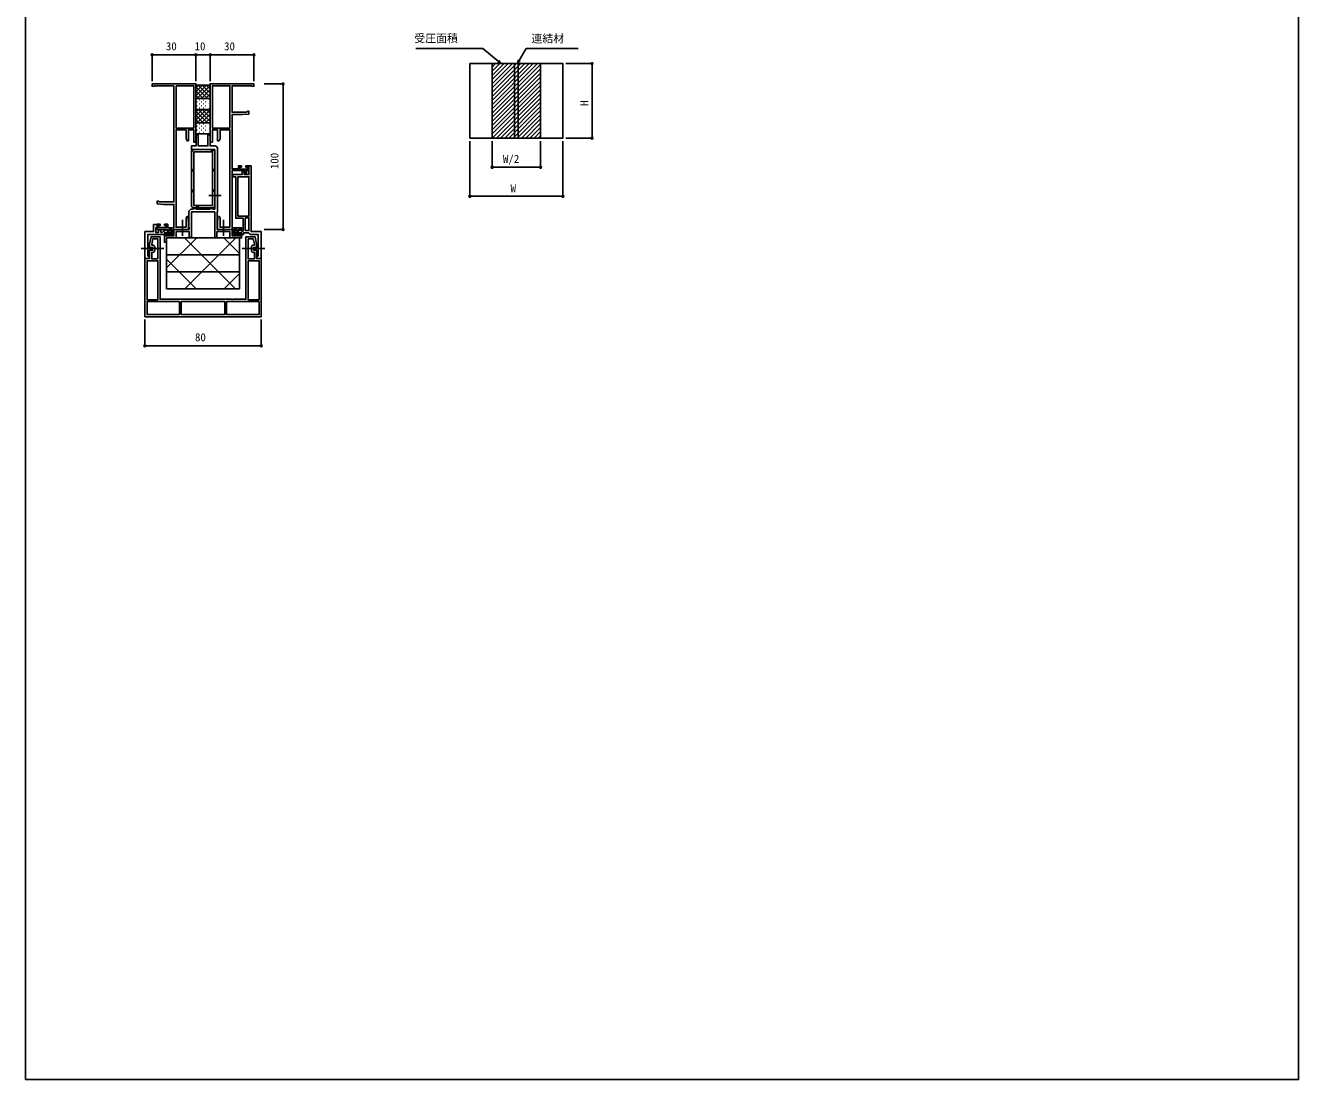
# Model space of a CAD drawing. Units: millimetres, scale not verified. Extents: x -437 to 438, y -681 to 679.
# Drawn here: x -437 to 438, y -681 to 43 of the extents above; entities that cross this region are included whole.
import ezdxf
from ezdxf.enums import TextEntityAlignment as Align

# ---------------------------------------------------------------- set-up
doc = ezdxf.new("R2010")
doc.units = ezdxf.units.MM
doc.header["$LTSCALE"] = 4
for name, color, linetype in [('0-2_YKK_11', 7, 'Continuous'), ('0-3_YKK_11E', 7, 'Continuous'), ('0-4_YKK_13', 4, 'Continuous'), ('0-5_YKK_A1', 4, 'Continuous'), ('0-6_YKK_D', 6, 'Continuous'), ('0-7_YKK_ZWAK', 7, 'Continuous')]:
    doc.layers.add(name, color=color, linetype=linetype)
doc.styles.add('ＭＳ ゴシック', font='')
doc.styles.get('ＭＳ ゴシック').set_extended_font_data('MS Gothic')

msp = doc.modelspace()

# ---------------------------------------------------------------- linework, layer by layer
at = {"layer": '0-2_YKK_11'}
for points in [[(-324.752, -90.879), (-324.872, -90.696), (-324.872, -90.146), (-324.752, -89.963), (-324.752, -89.879), (-324.872, -89.696), (-324.872, -89.146), (-324.752, -88.963), (-324.752, -87.921), (-325.752, -87.921), (-326.452, -89.133), (-326.452, -95.421), (-333.252, -95.421), (-333.252, -28.421), (-326.452, -28.421), (-326.452, -34.708), (-325.752, -35.921), (-324.752, -35.921), (-324.752, -28.421), (-321.152, -28.421), (-321.152, -36.921), (-319.752, -36.921), (-319.752, 3.079), (-349.752, 3.079), (-349.752, 1.479), (-348.452, 1.479), (-348.252, 1.679), (-348.052, 1.879), (-334.752, 1.879)], [(-334.752, 1.879), (-334.752, -78.021), (-344.752, -78.021), (-345.052, -77.721), (-345.352, -77.421), (-346.252, -77.421), (-346.252, -79.327), (-341.752, -79.721), (-334.752, -79.721), (-334.752, -95.721), (-339.052, -95.721), (-339.052, -93.321), (-341.152, -93.321), (-341.152, -94.121), (-340.052, -94.121), (-340.052, -95.621), (-345.252, -95.621), (-345.252, -94.121), (-344.152, -94.121), (-344.152, -93.321), (-346.252, -93.321), (-346.252, -96.921), (-339.571, -96.921), (-338.602, -97.481), (-338.152, -97.221), (-337.852, -96.921), (-336.252, -96.921), (-336.252, -99.921), (-340.49, -99.921), (-340.807, -99.371), (-341.252, -99.491), (-341.252, -100.921), (-335.252, -100.921), (-335.252, -96.921), (-329.21, -96.921), (-329.026, -96.801), (-328.477, -96.801), (-328.293, -96.921), (-324.752, -96.921), (-324.752, -90.879)], [(-296.252, -95.421), (-296.252, -28.421), (-303.052, -28.421), (-303.052, -34.708), (-303.752, -35.921), (-304.752, -35.921), (-304.752, -28.421), (-308.352, -28.421), (-308.352, -36.921), (-309.752, -36.921), (-309.752, 3.079), (-279.752, 3.079), (-279.752, 1.479), (-281.052, 1.479), (-281.252, 1.679), (-281.452, 1.879), (-294.752, 1.879), (-294.752, -16.321), (-284.752, -16.321), (-284.452, -16.021), (-284.152, -15.721), (-283.252, -15.721), (-283.252, -17.627), (-287.752, -18.021), (-294.752, -18.021), (-294.752, -55.321), (-290.452, -55.321), (-290.452, -53.221), (-288.352, -53.221), (-288.352, -54.021), (-289.452, -54.021), (-289.452, -55.521), (-284.252, -55.521), (-284.252, -54.021), (-285.352, -54.021), (-285.352, -53.221), (-283.252, -53.221), (-283.252, -56.521), (-284.952, -56.521), (-284.952, -58.621)], [(-309.952, -82.921), (-309.752, -82.721), (-309.552, -82.521), (-308.452, -82.521), (-308.252, -82.721), (-308.052, -82.921), (-306.752, -82.921), (-306.752, -42.021), (-322.752, -42.021), (-322.752, -39.521), (-319.552, -39.521), (-319.552, -32.614), (-319.152, -31.921), (-318.052, -31.921), (-318.052, -39.521), (-311.452, -39.521), (-311.452, -31.921), (-310.352, -31.921), (-309.952, -32.614), (-309.952, -39.521), (-306.752, -39.521)], [(-304.752, -41.521), (-304.752, -84.921), (-304.952, -85.121), (-304.952, -95.721), (-305.152, -95.921), (-305.152, -96.921), (-294.752, -96.921), (-294.752, -101.221), (-288.252, -101.221), (-288.252, -102.721), (-296.252, -102.721), (-296.252, -98.421), (-305.252, -98.421), (-305.252, -102.421), (-306.752, -102.421), (-306.752, -84.921), (-322.752, -84.921), (-322.752, -102.421), (-324.252, -102.421), (-324.252, -98.421), (-333.252, -98.421), (-333.252, -102.721), (-339.752, -102.721), (-339.752, -105.721), (-341.252, -105.721), (-341.252, -101.221), (-334.752, -101.221), (-334.752, -96.921), (-324.352, -96.921), (-324.352, -95.921), (-324.552, -95.721), (-324.552, -84.421), (-323.052, -82.921), (-321.452, -82.921), (-321.252, -82.721), (-321.052, -82.521), (-319.952, -82.521), (-319.752, -82.721), (-319.552, -82.921), (-309.952, -82.921)], [(-284.952, -58.621), (-285.952, -58.621), (-285.952, -56.521), (-294.752, -56.521), (-294.752, -95.921), (-288.252, -95.921), (-288.252, -96.921), (-289.932, -96.921), (-290.902, -97.481), (-291.352, -97.221), (-291.652, -96.921), (-293.252, -96.921), (-293.252, -99.921), (-289.013, -99.921), (-288.696, -99.371), (-288.252, -99.491), (-288.252, -100.921), (-294.252, -100.921), (-294.252, -96.921), (-300.293, -96.921), (-300.477, -96.801), (-301.026, -96.801), (-301.21, -96.921), (-304.752, -96.921), (-304.752, -90.879), (-304.632, -90.696), (-304.632, -90.146), (-304.752, -89.963), (-304.752, -89.879), (-304.632, -89.696), (-304.632, -89.146), (-304.752, -88.963), (-304.752, -87.921), (-303.752, -87.921), (-303.052, -89.133), (-303.052, -95.421), (-296.252, -95.421)]]:
    msp.add_lwpolyline(points, dxfattribs=at)
for points in [[(-333.252, 1.879), (-333.252, -27.221), (-321.152, -27.221), (-321.152, 1.879)], [(-296.252, -27.221), (-296.252, 1.879), (-308.352, 1.879), (-308.352, -27.221)]]:
    msp.add_lwpolyline(points, close=True, dxfattribs=at)
msp.add_arc((-306.752, -41.521), 2, 0.00001, 89.99999, dxfattribs=at)
at = {"layer": '0-3_YKK_11E'}
for p, q in [((-347.952, -109.221), (-347.952, -111.221)), ((-281.552, -111.221), (-281.552, -109.221))]:
    msp.add_line(p, q, dxfattribs=at)
for points in [[(-283.21, -99.461), (-283.637, -99.221), (-287.052, -99.221), (-287.052, -100.421), (-288.252, -100.421), (-288.252, -99.221), (-292.852, -99.221), (-292.852, -96.921), (-291.652, -96.921), (-291.652, -98.021), (-290.052, -98.021), (-289.752, -97.721), (-289.252, -97.221), (-289.052, -97.221), (-288.552, -97.721), (-288.252, -98.021), (-287.252, -98.021), (-287.252, -89.221), (-292.252, -89.221), (-292.252, -60.721), (-294.252, -60.721), (-294.252, -59.221), (-287.952, -59.221), (-287.952, -57.021), (-286.452, -57.021), (-286.452, -59.221), (-283.252, -59.221), (-283.252, -53.221), (-281.752, -53.221)], [(-281.752, -53.221), (-281.752, -98.421), (-274.752, -98.421), (-274.752, -116.921), (-277.752, -116.921), (-277.752, -115.921), (-277.252, -115.421), (-276.752, -114.921), (-276.752, -100.421), (-281.502, -100.421)], [(-345.752, -117.221), (-345.752, -103.421), (-349.274, -103.421), (-350.052, -107.079), (-350.052, -107.721), (-349.452, -107.721)], [(-283.752, -103.421), (-283.752, -117.221), (-279.452, -117.221), (-279.452, -112.721), (-280.052, -112.721)], [(-280.052, -107.721), (-279.452, -107.721), (-279.452, -107.079), (-280.229, -103.421), (-283.752, -103.421)], [(-349.452, -112.721), (-350.052, -112.721), (-350.052, -117.221), (-345.752, -117.221)]]:
    msp.add_lwpolyline(points, dxfattribs=at)
for points in [[(-290.752, -60.721), (-290.752, -87.721), (-283.252, -87.721), (-283.252, -60.721)], [(-354.752, -116.921), (-354.752, -98.421), (-348.752, -98.421), (-348.752, -93.621), (-346.252, -93.621), (-346.252, -94.621), (-346.752, -95.121), (-347.252, -95.621), (-347.252, -98.921), (-345.252, -98.921), (-345.252, -97.221), (-343.752, -97.221), (-343.752, -98.921), (-342.952, -98.921), (-342.452, -98.471), (-341.952, -98.021), (-341.252, -98.021), (-340.952, -97.721), (-340.452, -97.221), (-340.252, -97.221), (-339.752, -97.721), (-339.452, -98.021), (-337.852, -98.021), (-337.852, -96.921), (-336.652, -96.921), (-336.652, -99.221), (-341.252, -99.221), (-341.252, -100.421), (-352.752, -100.421), (-352.752, -114.921), (-352.252, -115.421), (-351.752, -115.921), (-351.752, -116.921)], [(-285.752, -88.921), (-285.752, -97.721), (-283.252, -97.721), (-283.252, -88.921)], [(-354.752, -156.921), (-274.752, -156.921), (-274.752, -116.921), (-277.952, -116.921), (-277.952, -111.221), (-280.052, -111.221), (-280.052, -109.221), (-277.952, -109.221), (-277.952, -106.921), (-279.014, -101.921), (-285.252, -101.921), (-285.252, -144.921), (-294.293, -144.921), (-294.477, -145.041), (-295.026, -145.041), (-295.21, -144.921), (-344.252, -144.921), (-344.252, -101.921), (-350.489, -101.921), (-351.552, -106.921), (-351.552, -109.221), (-349.452, -109.221), (-349.452, -111.221), (-351.552, -111.221), (-351.552, -116.921), (-354.752, -116.921)], [(-345.752, -145.221), (-345.752, -118.421), (-353.252, -118.421), (-353.252, -145.221)], [(-283.752, -118.421), (-283.752, -145.221), (-276.252, -145.221), (-276.252, -118.421)], [(-330.952, -146.421), (-353.252, -146.421), (-353.252, -155.421), (-330.952, -155.421)], [(-299.752, -146.421), (-329.752, -146.421), (-329.752, -155.421), (-299.752, -155.421)], [(-276.252, -146.421), (-298.552, -146.421), (-298.552, -155.421), (-276.252, -155.421)]]:
    msp.add_lwpolyline(points, close=True, dxfattribs=at)
for centre, radius, start, end in [((-281.502, -98.421), 2, 211.33227, 270), ((-349.452, -109.221), 1.5, 0.00001, 89.99999), ((-349.452, -111.221), 1.5, 270.00001, 359.99999), ((-280.052, -109.221), 1.5, 90.00001, 179.99999), ((-280.052, -111.221), 1.5, 180.00001, 269.99999)]:
    msp.add_arc(centre, radius, start, end, dxfattribs=at)
at = {"layer": '0-4_YKK_13'}
for p, q in [((-319.75, 0.505), (-317.926, 2.329)), ((-319.75, -2.324), (-315.097, 2.329)), ((-319.75, -5.152), (-312.269, 2.329)), ((-311.726, -6.921), (-319.75, 1.104)), ((-318.69, -6.921), (-309.75, 2.02)), ((-309.75, -6.068), (-318.147, 2.329)), ((-309.75, -3.239), (-315.319, 2.329)), ((-309.75, -0.411), (-312.49, 2.329)), ((-309.75, 2.417), (-310.081, 2.748)), ((-309.75, -7.921), (-309.75, 3.079)), ((-314.554, -6.921), (-319.75, -1.725)), ((-317.383, -6.921), (-319.75, -4.553)), ((-319.649, -7.483), (-319.75, -7.382)), ((-319.75, -7.921), (-319.75, -13.421)), ((-310.75, -6.921), (-318.75, -6.921)), ((-318.75, -6.921), (-310.75, -6.921)), ((-317.39, -7.791), (-317.19, -7.791)), ((-315.862, -6.921), (-309.75, -0.809)), ((-314.36, -7.791), (-314.16, -7.791)), ((-313.034, -6.921), (-309.75, -3.637)), ((-311.33, -7.791), (-311.13, -7.791)), ((-310.308, -7.024), (-309.75, -6.466)), ((-309.75, -13.421), (-309.75, -7.921)), ((-319.75, -16.245), (-317.926, -14.421)), ((-319.75, -19.074), (-315.097, -14.421)), ((-319.75, -21.902), (-312.269, -14.421)), ((-311.726, -23.671), (-319.75, -15.646)), ((-319.005, -9.206), (-318.805, -9.206)), ((-319.005, -12.036), (-318.805, -12.036)), ((-318.75, -14.421), (-310.55, -14.421)), ((-318.69, -23.671), (-309.75, -14.73)), ((-309.75, -22.818), (-318.147, -14.421)), ((-317.39, -10.621), (-317.19, -10.621)), ((-317.39, -13.451), (-317.19, -13.451)), ((-315.975, -9.206), (-315.775, -9.206)), ((-315.975, -12.036), (-315.775, -12.036)), ((-309.75, -19.989), (-315.319, -14.421)), ((-314.36, -10.621), (-314.16, -10.621)), ((-314.36, -13.451), (-314.16, -13.451)), ((-312.945, -9.206), (-312.745, -9.206)), ((-312.945, -12.036), (-312.745, -12.036)), ((-309.75, -17.161), (-312.49, -14.421)), ((-311.33, -10.621), (-311.13, -10.621)), ((-311.33, -13.451), (-311.13, -13.451)), ((-309.75, -14.333), (-310.081, -14.002)), ((-309.915, -9.206), (-309.75, -9.206)), ((-309.915, -12.036), (-309.75, -12.036)), ((-314.554, -23.671), (-319.75, -18.475)), ((-317.383, -23.671), (-319.75, -21.303)), ((-319.649, -24.233), (-319.75, -24.132)), ((-319.75, -24.671), (-319.75, -30.171)), ((-319.005, -25.956), (-318.805, -25.956)), ((-310.75, -23.671), (-318.75, -23.671)), ((-318.75, -23.671), (-310.75, -23.671)), ((-317.39, -24.541), (-317.19, -24.541)), ((-315.975, -25.956), (-315.775, -25.956)), ((-315.862, -23.671), (-309.75, -17.559)), ((-314.36, -24.541), (-314.16, -24.541)), ((-313.034, -23.671), (-309.75, -20.387)), ((-312.945, -25.956), (-312.745, -25.956)), ((-311.33, -24.541), (-311.13, -24.541)), ((-310.308, -23.774), (-309.75, -23.216)), ((-309.915, -25.956), (-309.75, -25.956)), ((-309.75, -30.171), (-309.75, -24.671)), ((-319.005, -28.786), (-318.805, -28.786)), ((-318.75, -31.171), (-310.55, -31.171)), ((-317.39, -27.371), (-317.19, -27.371)), ((-317.39, -30.201), (-317.19, -30.201)), ((-315.975, -28.786), (-315.775, -28.786)), ((-314.36, -27.371), (-314.16, -27.371)), ((-314.36, -30.201), (-314.16, -30.201)), ((-312.945, -28.786), (-312.745, -28.786)), ((-311.33, -27.371), (-311.13, -27.371)), ((-311.33, -30.201), (-311.13, -30.201)), ((-309.915, -28.786), (-309.75, -28.786)), ((-322.752, -43.621), (-322.752, -80.421)), ((-322.745, -43.477), (-321.295, -42.027)), ((-308.352, -42.021), (-321.152, -42.021)), ((-309.746, -43.621), (-308.158, -42.033)), ((-308.746, -43.621), (-307.435, -42.309)), ((-306.752, -80.421), (-306.752, -43.621)), ((-322.752, -56.626), (-321.152, -55.026)), ((-322.752, -57.626), (-321.152, -56.026)), ((-308.352, -56.368), (-306.752, -54.768)), ((-308.352, -57.368), (-306.752, -55.768)), ((-322.752, -70.768), (-321.152, -69.168)), ((-308.352, -70.51), (-306.752, -68.91)), ((-308.352, -71.51), (-306.752, -69.91)), ((-322.752, -71.768), (-321.152, -70.168)), ((-310.852, -73.523), (-302.252, -73.523)), ((-321.152, -82.021), (-308.352, -82.021)), ((-319.862, -82.021), (-318.262, -80.421)), ((-318.862, -82.021), (-317.262, -80.421)), ((-328.753, -90.421), (-328.753, -101.221)), ((-300.752, -90.421), (-300.752, -101.221)), ((-339.752, -123.363), (-319.109, -102.721)), ((-292.457, -137.721), (-327.457, -102.721)), ((-327.168, -137.721), (-292.168, -102.721)), ((-289.752, -113.486), (-300.516, -102.721)), ((-357.251, -109.921), (-341.751, -109.921)), ((-272.251, -109.921), (-287.751, -109.921)), ((-289.752, -114.388), (-339.752, -114.388)), ((-319.398, -137.721), (-339.752, -117.367)), ((-289.752, -126.054), (-339.752, -126.054)), ((-300.228, -137.721), (-289.752, -127.245))]:
    msp.add_line(p, q, dxfattribs=at)
for points in [[(-309.75, 3.079), (-310.5, 2.329), (-319, 2.329), (-319.75, 3.079), (-319.75, -7.921)], [(-309.75, -13.671), (-310.5, -14.421), (-319, -14.421), (-319.75, -13.671), (-319.75, -24.671)], [(-309.75, -24.671), (-309.75, -13.671), (-310.5, -14.421), (-319, -14.421), (-319.75, -13.671)]]:
    msp.add_lwpolyline(points, dxfattribs=at)
for points in [[(-321.152, -43.621), (-321.152, -80.421), (-308.352, -80.421), (-308.352, -43.621)], [(-289.752, -137.721), (-339.752, -137.721), (-339.752, -102.721), (-289.752, -102.721)]]:
    msp.add_lwpolyline(points, close=True, dxfattribs=at)
for centre, radius, start, end in [((-318.75, -7.921), 1, 90, 180), ((-318.75, -7.921), 1, 90, 180), ((-310.75, -7.921), 1, 0, 90), ((-310.75, -7.921), 1, 0, 90), ((-318.75, -13.421), 1, 180, 270), ((-310.692, -13.487), 0.945, 278.65949, 4.02089), ((-318.75, -24.671), 1, 90, 180), ((-318.75, -24.671), 1, 90, 180), ((-310.75, -24.671), 1, 0, 90), ((-310.75, -24.671), 1, 0, 90), ((-318.75, -30.171), 1, 180, 270), ((-310.692, -30.237), 0.945, 278.65949, 4.02089), ((-321.152, -43.621), 1.6, 90, 180), ((-308.352, -43.621), 1.6, 360, 90), ((-321.152, -80.421), 1.6, 180, 270), ((-308.352, -80.421), 1.6, 270, 360)]:
    msp.add_arc(centre, radius, start, end, dxfattribs=at)
at = {"layer": '0-5_YKK_A1'}
for p, q in [((-116.002, 17.048), (-116.002, -34.152)), ((-116.002, 14.679), (-113.633, 17.048)), ((-116.002, 11.805), (-110.759, 17.048)), ((-116.002, 8.931), (-107.886, 17.048)), ((-116.002, 6.058), (-105.012, 17.048)), ((-116.002, 3.184), (-102.138, 17.048)), ((-116.002, 0.31), (-99.265, 17.048)), ((-116.002, -2.563), (-96.391, 17.048)), ((-116.002, -5.437), (-93.517, 17.048)), ((-116.002, -8.311), (-90.644, 17.048)), ((-116.002, -11.184), (-87.77, 17.048)), ((-116.002, -14.058), (-84.896, 17.048)), ((-116.002, -16.932), (-82.722, 16.348)), ((-116.002, -19.805), (-82.722, 13.475)), ((-116.002, -22.679), (-82.722, 10.601)), ((-100.642, 17.048), (-100.642, -34.152)), ((-98.082, 17.048), (-98.082, -34.152)), ((-82.722, 17.048), (-82.722, -34.152)), ((-116.002, -25.553), (-82.722, 7.727)), ((-116.002, -28.427), (-82.722, 4.853)), ((-116.002, -31.3), (-82.722, 1.98)), ((-115.981, -34.152), (-82.722, -0.894)), ((-113.107, -34.152), (-82.722, -3.768)), ((-110.233, -34.152), (-82.722, -6.641)), ((-107.36, -34.152), (-82.722, -9.515)), ((-104.486, -34.152), (-82.722, -12.389)), ((-101.612, -34.152), (-82.722, -15.262)), ((-98.738, -34.152), (-82.722, -18.136)), ((-95.865, -34.152), (-82.722, -21.01)), ((-92.991, -34.152), (-82.722, -23.883)), ((-90.117, -34.152), (-82.722, -26.757)), ((-87.244, -34.152), (-82.722, -29.631)), ((-84.37, -34.152), (-82.722, -32.504))]:
    msp.add_line(p, q, dxfattribs=at)
msp.add_lwpolyline([(-131.362, -34.152), (-67.362, -34.152), (-67.362, 17.048), (-131.362, 17.048)], close=True, dxfattribs=at)
at = {"layer": '0-6_YKK_D'}
for p, q in [((-349.752, 5.079), (-349.752, 24.079)), ((-319.752, 23.079), (-349.752, 23.079)), ((-319.752, 5.079), (-319.752, 24.079)), ((-319.752, 5.079), (-319.752, 24.079)), ((-319.752, 23.079), (-309.752, 23.079)), ((-309.752, 5.079), (-309.752, 24.079)), ((-309.752, 5.079), (-309.752, 24.079)), ((-309.752, 23.079), (-279.752, 23.079)), ((-279.752, 5.079), (-279.752, 24.079)), ((-65.362, 17.048), (-46.362, 17.048)), ((-47.362, 17.048), (-47.362, -34.152)), ((-272.752, 3.079), (-258.752, 3.079)), ((-259.752, 3.079), (-259.752, -96.921)), ((-65.362, -34.152), (-46.362, -34.152)), ((-131.362, -36.152), (-131.362, -75.152)), ((-116.002, -36.152), (-116.002, -55.152)), ((-82.722, -36.152), (-82.722, -55.152)), ((-67.362, -36.152), (-67.362, -75.152)), ((-116.002, -54.152), (-82.722, -54.152)), ((-131.362, -74.152), (-67.362, -74.152)), ((-272.752, -96.921), (-258.752, -96.921)), ((-354.752, -158.921), (-354.752, -177.921)), ((-274.752, -158.921), (-274.752, -177.921)), ((-354.752, -176.921), (-274.752, -176.921))]:
    msp.add_line(p, q, dxfattribs=at)
for points in [[(-110.026, 17.048), (-111.986, 18.679), (-122.47, 27.406), (-168.537, 27.406)], [(-98.675, 17.048), (-97.392, 19.252), (-92.644, 27.406), (-57.018, 27.406)], [(-111.549, 19.204), (-110.026, 17.048), (-112.423, 18.154)], [(-96.802, 18.908), (-98.675, 17.048), (-97.983, 19.595)]]:
    msp.add_lwpolyline(points, dxfattribs=at)
for centre in [(-349.752, 23.079), (-319.752, 23.079), (-319.752, 23.079), (-309.752, 23.079), (-309.752, 23.079), (-279.752, 23.079), (-47.362, 17.048), (-259.752, 3.079), (-47.362, -34.152), (-116.002, -54.152), (-82.722, -54.152), (-131.362, -74.152), (-67.362, -74.152), (-259.752, -96.921), (-354.752, -176.921), (-274.752, -176.921)]:
    msp.add_circle(centre, 0.637, dxfattribs=at)
at = {"layer": '0-7_YKK_ZWAK'}
msp.add_line((-436.8, 643.8), (-436.8, -681.2), dxfattribs=at)
msp.add_lwpolyline([(-436.8, -681.2), (438.2, -681.2), (438.2, 643.8)], dxfattribs=at)

# ---------------------------------------------------------------- texts
at = {"layer": '0-6_YKK_D', "style": 'ＭＳ ゴシック'}
for s, p in [('受圧面積', (-169.56, 30.014)), ('連結材', (-89.063, 29.844)), ('30', (-340.291, 24.579)), ('10', (-320.59, 24.579)), ('30', (-300.291, 24.579)), ('W/2', (-108.631, -52.811)), ('W', (-103.411, -73.152)), ('80', (-320.27, -175.421))]:
    msp.add_text(s, height=5.499, dxfattribs=at).set_placement(p, align=Align.BOTTOM_LEFT)
for s, p in [('H', (-48.362, -12.047)), ('100', (-261.252, -55.486))]:
    msp.add_text(s, height=5.499, rotation=90, dxfattribs=at).set_placement(p, align=Align.BOTTOM_LEFT)

doc.saveas('drawing.dxf')
